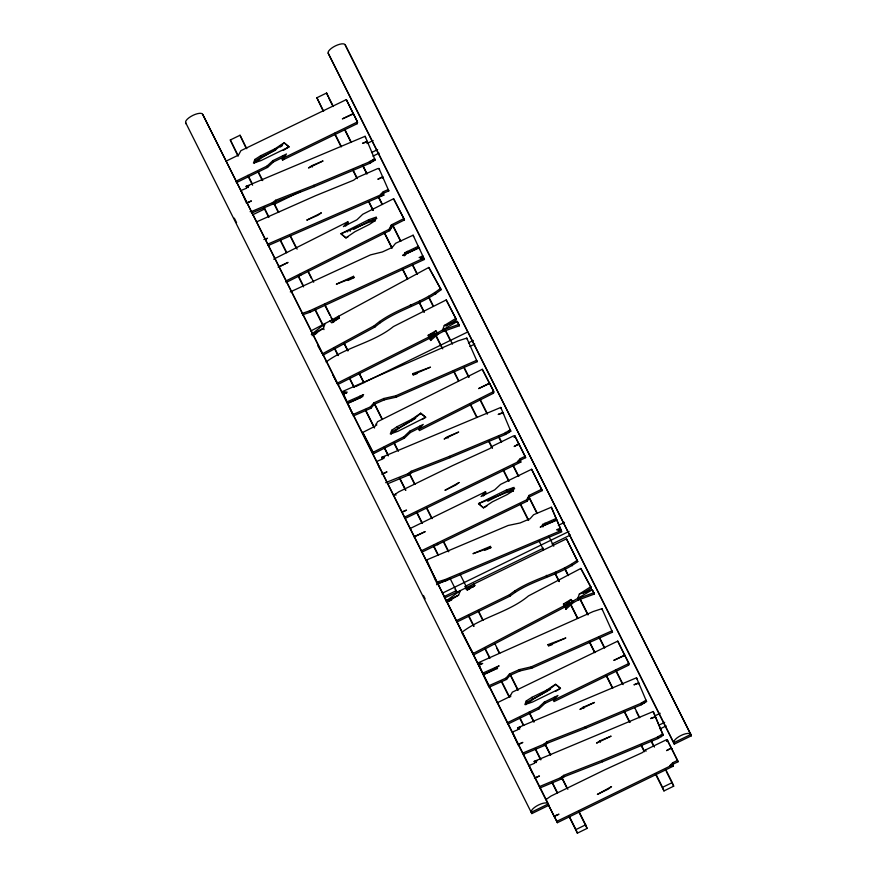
<?xml version="1.0" encoding="UTF-8"?>
<svg xmlns="http://www.w3.org/2000/svg" width="877" height="877" viewBox="0 0 877 877"><rect width="100%" height="100%" fill="white"/><g stroke="black" fill="none" stroke-linecap="round" stroke-linejoin="round"><path stroke-width="1.32" d="M403.563 254.451L404.1 255.799L405.327 255.229L405.492 254.023L418.855 247.621L418.318 246.273L404.955 252.675L404.79 253.891L402.686 255.459L419.074 247.884L423.361 257.202L420.905 258.331M480.881 664.558L478.513 664.262L477.976 662.913L482.701 663.516L478.995 665.161L482.635 673.185L499.123 665.829L496.996 667.375L496.81 668.581L483.326 674.83L488.412 685.946L506.029 678.085L509.46 674.007L519.348 669.6L531.254 666.838L611.96 630.837L612.497 632.185L531.78 668.186L519.875 670.949L509.997 675.356L506.566 679.434L488.949 687.283M556.193 518.45L542.578 524.435L542.37 525.641L540.21 527.143L556.851 520.116L560.841 529.555L558.342 530.607M542.907 526.989L542.578 524.435M285.573 281.144L389.092 229.314L391.416 224.885L403.913 218.581L393.587 198.728L362.738 214.273L356.917 219.809L343.411 226.617L347.829 221.782L348.366 223.131L345.713 226.025M286.11 282.493L389.629 230.662L391.679 227.494L391.416 224.885M421.245 550.866L526.671 499.824L529.05 495.417L541.635 489.278L531.615 469.272L500.559 484.411L494.661 489.881L481.067 496.514L485.551 491.734L486.088 493.082L483.391 495.943M421.782 552.214L527.209 501.162L529.302 498.015L529.05 495.417M625.433 656.72L617.748 641.12L512.321 692.161L509.943 696.568L497.347 702.707M338.577 316.29L338.971 318.055L338.577 316.29L428.798 267.441L441.109 289.684C421.146 305.503 394.354 310.294 374.885 327.044L322.9 355.185M469.919 647.807L473.744 654.834L564.613 607.158L563.462 604.012L570.971 599.528L573.547 602.466L565.939 609.23L565.106 606.073L570.971 599.528L565.106 606.073L565.939 609.23M564.613 607.158L564.218 605.393M332.854 374.972L337.689 384.586L429.346 338.401L428.228 335.233L435.803 330.881L438.357 333.852L430.662 340.484L429.851 337.327L435.803 330.881L429.851 337.327L457.312 321.453L459.384 325.751L443.028 331.506L434.948 335.913M429.346 338.401L428.228 335.233M373.602 453.639L373.065 452.302L403.913 436.757L409.734 431.21L423.24 424.413L418.822 429.237L419.359 430.585L493.51 393.214L493.411 390.671L489.651 383.446L478.623 388.599L489.487 383.128L482.295 369.294L377.559 421.705L375.235 426.145L362.738 432.438L373.602 453.639L404.44 438.094L410.272 432.558L420.149 427.581L419.623 426.233M493.51 393.214L493.411 390.671M573.547 602.466L578.184 600.043L577.647 598.695L579.357 594.036L590.769 586.735L580.826 568.46L528.469 595.922C508.77 612.42 481.922 616.871 461.751 632.416L473.744 654.834M391.657 430.3L390.298 433.962L397.884 431.309L425.685 417.277L420.697 413.231L411.773 419.294L397.281 426.595L391.657 430.3L392.194 431.648L391.285 434.093M285.825 155.92L273.449 161.96L267.54 167.419L236.494 182.569L235.957 181.221L267.003 166.082L272.911 160.612L286.505 153.979L282.021 158.759L282.547 160.096L357.202 123.69L357.114 121.158L353.475 113.878L342.37 118.888L353.31 113.561L346.327 99.627L240.901 150.669L238.511 155.076L225.926 161.215M357.202 123.69L357.114 121.158M410.447 529.335L410.896 528.14L485.551 491.734M474.216 583.841L474.6 585.595L474.216 583.841L566.487 538.84L577.757 561.609C557.125 576.573 530.146 580.234 509.965 596.152L456.796 622.078M554.286 697.248L554.812 698.596L544.869 703.453L538.96 708.912L507.915 724.051L507.377 722.714L538.434 707.564L544.332 702.104L557.925 695.472L553.442 700.241L553.979 701.589L628.623 665.183L628.546 662.65L624.895 655.371L613.79 660.381L624.731 655.042M628.623 665.183L628.546 662.65M254.856 159.461L253.442 163.111L261.072 160.557L289.048 146.876L284.126 142.765L275.126 148.706L260.535 155.821L254.856 159.461L255.393 160.809L254.451 163.232M526.277 700.953L524.874 704.593L532.492 702.049L560.469 688.368L555.558 684.257L546.546 690.199L531.966 697.314L526.277 700.953L526.814 702.291L525.871 704.724M445.308 330.169L443.028 331.506L442.49 330.158L444.288 325.52L455.832 318.406L446.229 299.945L393.422 326.562C373.449 342.732 346.525 346.755 326.091 361.982M446.941 602.137L458.572 595.165L460.436 590.561L473.799 583.961L474.336 585.31M472.769 587.338L474.04 585.781L473.799 583.961M362.903 396.47L347.599 403.179L347.062 401.83L363.604 394.584L361.467 396.108L361.28 397.325L347.741 403.486L352.751 414.635L370.423 406.895L373.876 402.839L383.786 398.498L395.713 395.812L476.66 360.337L477.198 361.686L396.251 397.149L384.323 399.835L374.413 404.187L370.96 408.233L353.288 415.972M282.547 160.096L284.345 158.189M393.488 495.494L398.586 491.942L452.62 465.588L489.98 448.498L493.038 445.878L513.483 435.913L514.788 435.716L518.844 443.806L514.152 446.503L519.009 444.135L525.115 456.303L520.247 458.671L517.474 461.565L520.346 460.699L520.872 462.047L404.933 518.592M518.932 461.949L520.785 460.019L525.641 457.651L525.115 456.303M545.911 799.583L551.019 796.042L605.053 769.688L642.402 752.587L645.472 749.967L665.906 740.002L667.222 739.804L671.278 747.895L666.575 750.602L671.442 748.224L677.537 760.392L672.681 762.771L669.896 765.654L672.769 764.799L673.306 766.136L557.355 822.692L202.686 114.361A9.472 3.365 -26.6 0 0 192.918 115.369A9.472 3.365 -26.6 0 0 185.661 122.659L186.198 124.008M251.436 211.554L272.396 202.73L275.608 200.285L313.856 185.277L369.294 161.96L374.6 158.693L375.137 160.042L369.831 163.297L314.394 186.626L276.145 201.633L272.933 204.078L251.962 212.903L251.436 211.554L250.109 211.675M383.852 195.078L380.947 195.823L383.863 193.05L388.818 190.879L388.281 189.542L383.326 191.701L380.41 194.475L383.315 193.74L383.852 195.078L268.066 245.593M522.856 753.047L543.817 744.222L547.029 741.778L585.288 726.77L640.714 703.442L646.02 700.186L646.557 701.534L641.251 704.79L585.814 728.118L547.566 743.126L544.354 745.571L523.394 754.384M385.661 482.646L407.958 473.733L411.181 471.3L449.462 456.358L504.933 433.117L510.239 429.862L510.776 431.21L505.47 434.466L449.989 457.695L411.719 472.637L408.496 475.082L387.524 483.863M539.41 786.614L560.392 777.833L563.604 775.389L601.885 760.447L657.355 737.206L662.661 733.961L655.492 716.969L650.613 718.559L655.338 716.586L653.212 711.543L534.17 761.4L534.707 762.749M539.947 787.963L560.929 779.171L564.141 776.737L602.422 761.795L657.893 738.555L663.198 735.31L662.661 733.961M565.413 607.882L573.01 601.129L592.293 589.761L594.42 594.036L578.184 600.043L580.431 598.662M430.125 339.136L437.82 332.515M317.891 345.911L322.363 353.848L374.347 325.696C393.817 308.956 420.609 304.155 440.572 288.347M393.422 432.493L398.728 428.382L412.42 420.094L420.828 413.385L425.685 417.277L422.221 419.469M456.259 620.73L509.427 594.803C529.609 578.897 556.588 575.224 577.219 560.271M256.632 161.664L261.982 157.619L275.773 149.518L284.258 142.918L289.048 146.876L283.249 150.449M528.053 703.157L533.413 699.101L547.193 691.01L555.678 684.411L560.469 688.368L555.832 691.229M311.828 165.676L308.507 167.978L323.054 160.951L311.828 165.676L312.365 167.025M583.249 707.169L579.938 709.471L594.474 702.444L583.249 707.169L583.786 708.506M447.467 436.746L444.135 439.048L458.693 432.032L447.467 436.746L448.004 438.083M599.89 740.835L596.568 743.137L611.126 736.132L599.89 740.835L600.427 742.183M392.194 431.648L415.654 418.362M280.158 147.084L282.416 145.593M338.445 318.263L329.697 321.092L338.116 316.454L338.445 318.263L331.78 322.659L329.697 321.092L310.864 330.969M526.814 702.291L550.46 689.311M312.146 335.716L323.46 328.261L325.104 323.58L311.313 334.488L323.46 328.261L323.997 329.609M564.755 606.741L563.999 605.349L569.228 602.335M255.393 160.809L261.072 157.169L275.663 150.055L275.126 148.706M583.315 593.192L591.306 588.083L590.769 586.735M565.106 606.073L573.01 601.129M429.489 337.985L428.765 336.582L434.049 333.655M445.976 326.156L456.369 319.754L455.832 318.406M348.224 236.702L345.976 238.007L340.967 233.753L368.768 219.71L376.354 217.057L374.994 220.719L369.37 224.435L354.878 231.736L345.955 237.799L340.967 233.753L368.998 222.243L375.433 220.741M486.867 506.029L483.457 507.936L478.524 503.617L506.5 489.936L514.119 487.382L512.716 491.032L507.027 494.672L492.446 501.787L483.435 507.728L478.524 503.617L506.731 492.468L513.188 491.043M353.815 229.357L369.305 221.059L376.891 218.406M473.207 653.486L564.075 605.81M514.656 488.73L507.038 491.284L487.842 501.26L487.305 499.912M543.115 525.783L556.687 519.809L551.359 507.224L533.589 514.744L530.07 518.745L520.105 522.966L508.145 525.487L426.737 559.91L427.274 561.247M313.056 335.211L316.707 333.348M246.58 203.354L251.425 200.91L246.437 203.015L241.12 190.484L246.108 188.391L249.057 185.65L246.141 186.352L246.678 187.7M273.668 259.164L347.829 221.782M278.371 267.288L288.029 262.42L278.217 267.003M391.942 226.233L404.45 219.93L403.913 218.581M337.152 383.249L428.809 337.053M418.822 429.237L492.984 391.866M518 744.836L522.845 742.402L517.858 744.496M382.153 474.314L386.998 471.881L382.01 473.975M534.575 778.403L539.421 775.97L534.433 778.063M237.864 155.821L230.3 139.98L240.024 135.244L246.777 148.717M323.218 111.138L316.882 97.753L326.606 93.017L333.359 106.49M282.021 158.759L356.665 122.352M366.97 143.532L373.109 140.528M371.497 152.576L377.647 149.572M252.444 214.92L264.744 208.923M274.578 204.122L300.394 191.537M372.922 156.161L379.072 153.157M355.7 386.604L467.584 332.043M468.428 342.885L473.339 340.484M469.853 346.47L474.775 344.08M401.94 512.354L406.533 510.118L401.754 511.993M404.396 517.255L520.346 460.699M414.262 536.932L425.202 531.605L414.097 536.614M529.587 496.766L542.172 490.627L541.635 489.278M436.647 584.718L450.175 578.118M558.364 525.356L564.503 522.363M442.414 593.159L569.041 531.407M443.839 596.744L456.128 590.747M464.733 586.56L543.422 548.18M552.028 543.981L570.467 534.992M553.442 700.241L628.096 663.834M655.283 715.676L660.206 713.275M658.583 725.312L664.733 722.319M660.019 728.908L666.158 725.904M531.319 812.245A9.472 3.365 -26.6 0 1 538.577 804.954A9.472 3.365 -26.6 0 1 548.333 803.935L548.87 805.283L531.857 813.582L531.319 812.245L548.333 803.935L202.686 114.361M674.347 744.091L691.372 735.792L690.835 734.444L345.176 44.859A9.472 3.365 -26.6 0 0 335.42 45.878A9.472 3.365 -26.6 0 0 328.162 53.168L674.347 744.091L328.162 53.168M677.537 760.392L678.074 761.74L673.207 764.108L672.681 762.771M557.355 822.692L556.818 821.343L672.769 764.799M585.672 824.818L587.097 828.403L577.373 833.15L575.948 829.565L585.672 824.818L578.919 811.346M672.253 782.591L673.689 786.176L663.966 790.922L662.53 787.338L672.253 782.591L665.5 769.118M290.298 291.92L370.522 254.878L382.394 251.951L392.227 247.413L395.593 243.302L413.111 235.211L418.855 247.621M301.918 313.495L309.406 310.94L423.887 258.09L424.424 259.439L309.943 312.289L302.455 314.843M458.572 595.165L446.207 600.866L446.744 602.203L451.688 599.934M347.928 280.476L354.067 277.658M477.976 662.913L593.148 611.554L601.918 608.693L612.497 632.185M483.172 674.534L495.954 668.822L495.417 667.485M346.568 393.345L343.028 392.874L342.49 391.526L457.991 340.912L466.794 338.105L477.198 361.686M344.025 395.132L343.488 393.784L347.215 392.162L342.49 391.526M257.18 221.607L315.577 195.703L353.639 180.202L356.818 177.713L377.658 168.625L378.974 168.483L388.818 190.879M265.029 239.366L267.507 238.281L263.867 239.531M267.529 244.244L383.315 193.74M560.304 528.206L556.566 529.785L561.269 530.486L561.806 531.824L445.648 580.936L436.812 583.622M436.275 582.273L445.11 579.587L561.269 530.486M246.141 186.352L365.095 136.297L375.137 160.042M519.765 729.006L518.099 729.182L517.573 727.844L636.516 677.789L646.557 701.534M381.747 457.312L383.413 457.136L383.951 458.485L382.284 458.66L381.747 457.312L500.778 407.454L510.776 431.21M383.413 457.136L384.663 456.61L381.703 459.351L376.715 461.434L379.894 468.954M484.718 550.339L490.945 547.73M534.17 761.4L537.086 760.71L534.137 763.439L529.149 765.533L532.317 773.054M334.214 321.662L331.78 322.659L339.213 318.088L338.445 316.707M554.176 816.081L558.956 814.207L554.363 816.454L556.818 821.343M548.081 644.584L565.829 637.974L548.542 645.615L548.081 644.584L548.618 645.932L552.422 644.518M577.647 598.695L593.882 592.688M412.705 373.668L430.486 367.156L413.155 374.687L412.705 373.668L413.242 375.005L417.046 373.613M469.633 589.026L467.134 589.925L465.139 588.27L474.04 585.781L467.134 589.925L474.775 585.661L474.062 584.246M442.49 330.158L458.846 324.413M367.397 141.712L362.519 143.324L367.233 141.34L367.934 143.061M579.357 594.036L592.293 589.761L594.42 594.036M638.818 683.205L633.939 684.805L638.653 682.821L639.355 684.553M503.069 412.87L498.191 414.47L502.905 412.497L503.606 414.218M444.288 325.52L457.312 321.453L459.384 325.751M519.217 462.311L520.872 462.047M673.306 766.136L671.65 766.41L671.113 765.062M514.01 437.261L515.325 437.053L519.381 445.143M666.443 741.35L667.759 741.153L671.804 749.243L671.278 747.895M517.573 727.844L520.478 727.143L517.529 729.872L512.541 731.977L517.331 743.247M423.887 258.09L419.151 257.553L422.835 255.854L423.361 257.202M422.045 259.164L424.424 259.439M441.109 289.684L428.798 267.441M591.306 588.083L580.826 568.46M404.45 219.93L393.587 198.728M456.369 319.754L446.229 299.945M490.024 384.466L482.295 369.294M493.948 392.008L489.487 383.128M362.738 432.438L373.065 452.302M691.372 735.792L345.176 44.859M353.848 114.909L346.327 99.627M357.652 122.506L353.31 113.561M525.641 457.651L518.844 443.806M542.172 490.627L531.615 469.272M577.757 561.609L566.487 538.84M625.268 656.391L617.748 641.12M626.035 657.925L629.072 663.988M678.074 761.74L671.442 748.224M345.023 129.763L351.162 142.008M362.826 165.282L367.123 173.854M378.787 197.128L382.471 204.473M392.907 225.29L400.888 241.219M412.552 264.492L417.474 274.293M428.524 296.338L433.435 306.139M445.713 330.629L452.466 344.102M464.13 367.375L469.042 377.176M480.092 399.221L487.459 413.922M498.509 435.968L501.578 442.085M513.242 465.358L518.767 476.386M529.204 497.204L537.184 513.133M548.849 536.406L553.771 546.196M564.821 568.252L568.504 575.597M580.168 598.87L588.149 614.788M599.199 636.834L604.724 647.862M615.775 669.907L623.141 684.608M634.805 707.882L639.717 717.682M651.381 740.944L654.45 747.072M328.645 97.829L332.328 105.174M345.22 130.892L350.745 141.921M362.409 165.194L366.707 173.767M378.371 197.04L382.054 204.385M392.501 225.203L400.482 241.131M412.76 265.632L417.057 274.205M428.721 297.478L433.019 306.051M445.297 330.541L450.208 340.342M464.328 368.515L468.625 377.088M480.289 400.361L487.042 413.834M498.706 437.108L501.162 442.008M513.44 466.498L518.351 476.299M529.412 498.344L536.779 513.045M565.018 569.381L567.474 574.282M580.366 600.011L587.733 614.7M599.397 637.974L604.308 647.774M615.972 671.048L622.111 683.293M636.231 711.466L639.3 717.594M650.964 740.857L653.42 745.757M666.323 771.486L673.689 786.176M316.882 97.753L323.635 111.226M334.685 133.271L341.438 146.744M353.102 170.017L357.399 178.59M369.064 201.863L373.361 210.436M384.411 232.482L391.778 247.182M402.828 269.228L407.739 279.029M419.414 302.302L424.325 312.102M435.376 334.148L442.742 348.849M453.793 370.894L458.704 380.695M470.368 403.968L477.121 417.441M488.785 440.703L492.468 448.059M503.519 470.105L509.044 481.133M520.708 504.396L528.688 520.324M539.125 541.142L543.422 549.715M555.097 572.988L559.394 581.561M570.445 603.606L577.811 618.307M589.476 641.58L595.001 652.609M606.665 675.871L612.804 688.127M624.468 711.4L629.993 722.418M641.043 744.463L644.113 750.591M655.777 773.865L662.53 787.338M334.882 134.411L341.021 146.667M352.686 169.93L356.983 178.502M368.647 201.776L372.944 210.348M384.005 232.405L391.986 248.323M402.422 269.14L407.334 278.941M418.998 302.214L423.909 312.015M435.573 335.288L441.098 346.305M453.376 370.807L458.287 380.607M470.565 405.097L476.704 417.353M488.368 440.627L492.052 447.972M503.102 470.017L508.627 481.045M512.311 488.39L513.538 490.835M520.291 504.308L528.283 520.236M554.681 572.9L558.978 581.473M570.642 604.746L577.395 618.219M589.059 641.493L594.584 652.521M606.248 675.783L612.387 688.039M624.051 711.313L629.576 722.33M641.24 745.603L644.31 751.732M655.36 773.777L663.966 790.922M258.441 171.991L262.738 180.563M273.788 202.609L278.7 212.409M290.364 235.672L297.117 249.145M308.167 271.201L313.692 282.219M324.742 304.264L332.723 320.193M344.387 343.466L348.07 350.811M359.121 372.857L364.043 382.657M374.479 403.475L382.46 419.403M394.124 442.677L398.421 451.249M409.471 473.295L414.996 484.312M426.66 507.586L432.186 518.614M443.85 541.887L448.761 551.688M459.811 573.733L467.178 588.423M478.228 610.48L483.139 620.269M494.803 643.543L499.726 653.343M510.776 675.389L518.143 690.089M529.193 712.135L534.104 721.935M545.154 743.981L550.679 755.009M561.729 777.055L567.868 789.3M245.746 147.402L240.024 135.244M258.024 171.903L262.322 180.476M273.986 203.749L278.283 212.322M289.947 235.595L296.086 247.84M308.364 272.33L311.434 278.458M324.939 305.404L329.851 315.205M331.089 317.649L332.317 320.105M343.981 343.378L347.665 350.723M359.329 373.997L363.012 381.342M374.676 404.615L382.043 419.316M394.321 443.806L397.391 449.934M409.055 473.207L414.58 484.236M426.858 508.726L431.769 518.526M443.433 541.8L448.344 551.6M465.534 585.891L466.761 588.335M478.436 611.609L482.734 620.182M496.853 648.355L499.309 653.255M510.973 676.529L517.726 690.002M529.39 713.275L533.687 721.848M545.351 745.121L550.263 754.922M561.927 778.184L566.838 787.984M579.116 812.486L587.097 828.403M230.3 139.98L238.281 155.909M248.103 175.499L252.401 184.082M264.065 207.345L268.976 217.145M280.64 240.419L286.779 252.664M298.443 275.937L303.354 285.738M315.018 309.011L322.999 324.928M334.663 348.202L338.347 355.558M349.397 377.603L354.308 387.404M365.369 409.449L374.578 427.823M384.4 447.413L388.083 454.768M399.748 478.031L405.887 490.287M416.937 512.332L422.462 523.35M433.512 545.406L438.423 555.196M450.087 578.469L456.84 591.942M468.504 615.216L474.029 626.244M485.08 648.289L489.991 658.09M501.666 681.363L509.647 697.281M520.083 718.099L523.766 725.454M535.43 748.728L540.956 759.745M552.006 781.791L557.531 792.819M569.195 816.092L575.948 829.565M247.687 175.411L252.598 185.211M263.648 207.257L268.559 217.057M280.223 240.331L286.362 252.576M298.027 275.849L303.552 286.878M314.602 308.923L323.196 326.069M334.258 348.114L337.941 355.47M349.605 378.743L353.902 387.316M365.566 410.579L374.161 427.735M383.983 447.325L388.281 455.897M399.331 477.954L405.47 490.199M416.52 512.245L422.045 523.273M433.709 546.535L438.007 555.108M455.196 589.41L456.424 591.854M468.713 616.356L473.624 626.156M484.674 648.202L489.585 658.002M501.249 681.276L509.23 697.193M519.666 718.011L523.35 725.367M535.014 748.64L540.539 759.657M552.203 782.931L557.114 792.731M568.778 816.005L577.373 833.15M548.224 804.461L554.713 817.43M234.312 218.143L236.571 222.659M423.438 595.439L425.137 598.838M185.661 122.659L531.857 813.582M480.574 668.8L478.995 665.161M343.488 393.784L347.062 401.83M556.687 519.809L551.359 507.224M560.841 529.555L556.851 520.116M426.737 559.91L435.748 581.034M655.864 717.934L653.212 711.543M663.198 735.31L655.338 716.586M667.222 739.804L667.759 741.153M660.655 735.397L661.192 736.746M636.516 677.789L637.053 679.127M658.167 736.45L658.704 737.787M644.014 701.633L644.551 702.97M657.355 737.206L657.893 738.555M641.525 702.674L642.052 704.023M640.714 703.442L641.251 704.79M601.918 608.693L602.455 610.03M571.64 564.459L572.177 565.808M645.472 749.967L646.009 751.315M514.788 435.716L515.325 437.053M500.778 407.454L501.315 408.792M520.247 458.671L520.785 460.019M544.979 523.185L545.516 524.534M508.232 431.309L508.77 432.646M505.733 432.35L506.27 433.698M504.933 433.117L505.47 434.466M466.794 338.105L467.32 339.454M528.765 496.678L529.302 498.015M528.031 497.774L528.568 499.123M555.897 572.144L556.435 573.481M526.671 499.824L527.209 501.162M566.432 602.455L566.959 603.793M563.462 604.012L563.999 605.349M419.074 247.884L419.612 249.232M413.111 235.211L413.637 236.56M435.178 292.765L435.716 294.113M546.382 575.312L546.919 576.649M510.48 489.169L511.006 490.506M383.315 178.437L382.789 177.099L377.823 179.259L382.635 176.759L383.172 178.097M378.974 168.483L379.511 169.831M506.5 489.936L507.038 491.284M365.095 136.297L365.632 137.645M372.593 160.14L373.131 161.489M407.312 251.348L407.849 252.697M383.326 191.701L383.863 193.05M370.094 161.193L370.631 162.53M369.294 161.96L369.831 163.297M404.955 252.675L405.492 254.023M391.142 226.145L391.679 227.494M390.418 227.253L390.956 228.601M419.787 301.096L420.324 302.444M601.885 760.447L602.422 761.795M431.221 333.731L431.758 335.069M389.092 229.314L389.629 230.662M585.288 726.77L585.814 728.118M326.606 93.017L328.031 96.602M410.414 304.67L410.951 306.018M372.736 218.888L373.262 220.237M368.768 219.71L369.305 221.059M514.777 590.725L515.314 592.063M509.427 594.803L509.965 596.152M546.546 690.199L547.084 691.547M449.462 456.358L449.989 457.695M531.254 666.838L531.78 668.186M544.332 702.104L544.869 703.453M349.704 229.938L350.241 231.276M538.434 707.564L538.96 708.912M420.697 413.231L421.234 414.569M347.073 230.519L347.61 231.868M563.604 775.389L564.141 776.737M531.966 697.314L532.492 698.662M519.348 669.6L519.875 670.949M547.029 741.778L547.566 743.126M379.511 321.399L380.048 322.747M560.392 777.833L560.929 779.171M543.817 744.222L544.354 745.571M411.773 419.294L412.311 420.631M374.347 325.696L374.885 327.044M509.46 674.007L509.997 675.356M313.856 185.277L314.394 186.626M395.713 395.812L396.251 397.149M409.734 431.21L410.272 432.558M506.029 678.085L506.566 679.434M510.228 695.308L510.765 696.656M535.836 761.236L536.373 762.573M496.996 667.375L497.533 668.712M403.913 436.757L404.44 438.094M397.281 426.595L397.818 427.932M383.786 398.498L384.323 399.835M411.181 471.3L411.719 472.637M282.854 155.766L283.392 157.104M437.195 543.455L437.733 544.803M407.958 473.733L408.496 475.082M445.11 579.587L445.648 580.936M373.876 402.839L374.413 404.187M338.116 316.454L338.654 317.803M272.911 160.612L273.449 161.96M370.423 406.895L370.96 408.233M376.233 423.766L376.759 425.115M359.888 396.207L360.425 397.555M267.003 166.082L267.54 167.419M395.395 493.937L395.933 495.286M260.535 155.821L261.072 157.169M275.608 200.285L276.145 201.633M272.396 202.73L272.933 204.078M300.208 274.106L300.745 275.455M309.406 310.94L309.943 312.289M247.807 186.176L248.344 187.525M430.388 338.665L430.662 340.484M459.055 482.514L455.876 484.992L444.935 490.331L459.055 482.514M611.488 786.603L608.309 789.092L597.369 794.419L611.488 786.603M460.436 590.561L446.207 600.866L444.716 597.884L460.436 590.561M321.19 212.925L317.902 215.271L306.742 220.138L321.19 212.925M690.835 734.444L673.821 742.742A9.472 3.365 -26.6 0 1 681.078 735.452A9.472 3.365 -26.6 0 1 690.835 734.444M353.53 276.321L336.351 284.181L354.012 277.329L353.53 276.321M490.407 546.393L472.977 553.694L490.846 547.423L490.407 546.393"/></g></svg>
